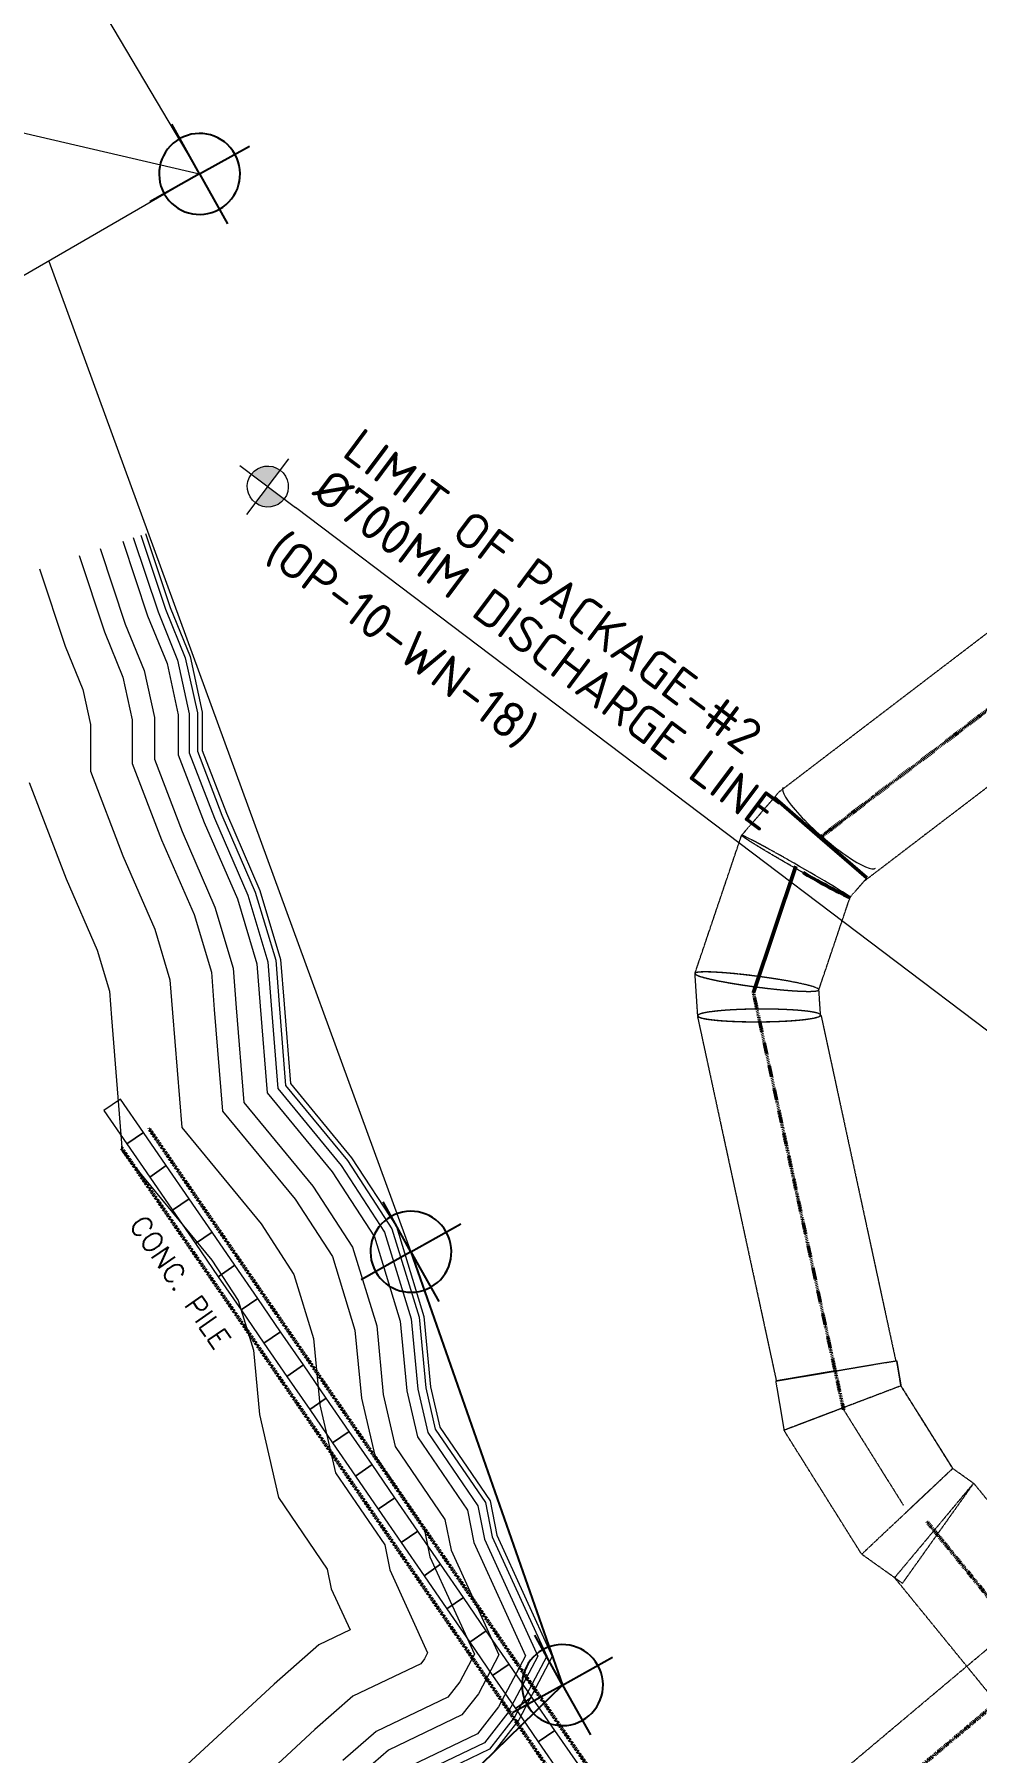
# Model space of a CAD drawing. Header units: inches. Extents: x 0 to 235202, y 0 to 361577.
# Drawn here: x 82912 to 96933, y 283147 to 308712 of the extents above; entities that cross this region are included whole.
import ezdxf

# ---------------------------------------------------------------- set-up
doc = ezdxf.new("R2010")
doc.units = ezdxf.units.IN
doc.header["$MEASUREMENT"] = 0
doc.linetypes.add('HIDDEN', pattern=[0.375, 0.25, -0.125])
doc.linetypes.add('PHANTOM2', pattern=[1.25, 0.625, -0.125, 0.125, -0.125, 0.125, -0.125])
doc.layers.add('DIM', color=251, linetype='Continuous', lineweight=0)
doc.layers.add('hid', color=8, linetype='HIDDEN', lineweight=0)
doc.layers.add('EDGE OF CHANNEL', color=240, linetype='Continuous')
doc.layers.add('PV-13AEE3', color=7, linetype='Continuous')
doc.styles.add('ISO', font='isocpeur.ttf')
doc.styles.add('SIMPLEX', font='simplex.shx')
doc.styles.get("Standard").update_dxf_attribs({"font": 'arial.ttf'})
doc.linetypes.add('FENCE_LINE', pattern='A,0.5,-0.1,["X",Standard,S=0.1,R=0,X=-0.02,Y=-0.05],-0.1', length=0.7)

msp = doc.modelspace()

# ---------------------------------------------------------------- hatches: boundary and pattern name
at = {"layer": 'DIM'}
h = msp.add_hatch(color=8, dxfattribs=at)
edge = h.paths.add_edge_path()
edge.add_line((86630, 301800), (86386, 301984))
edge.add_line((86386, 301984), (86202, 301741))
edge.add_ellipse((86386, 301984), major_axis=(184, 244), ratio=1, start_angle=179.9981, end_angle=269.9981)
edge = h.paths.add_edge_path()
edge.add_ellipse((86386, 301984), major_axis=(184, 244), ratio=1, start_angle=0.0038, end_angle=90.0038)
edge.add_line((86142, 302169), (86386, 301984))
edge.add_line((86386, 301984), (86570, 302228))

# ---------------------------------------------------------------- linework, layer by layer
at = {"color": 8, "extrusion": (-2.00606e-06, 4.08641e-06, 1)}
for p, q in [((85371, 306635, 0), (84956, 307377, 0)), ((85371, 306635, 0), (84956, 307377, 0)), ((85371, 306635, 0), (86113, 307050, 0)), ((85371, 306635, 0), (86113, 307050, 0)), ((85371, 306635, 0), (84629, 306221, 0)), ((85371, 306635, 0), (84629, 306221, 0)), ((85371, 306635, 0), (85785, 305893, 0)), ((85371, 306635, 0), (85785, 305893, 0)), ((88516, 290599, 0), (88101, 291340, 0)), ((88516, 290599, 0), (88101, 291340, 0)), ((88516, 290599, 0), (89257, 291013, 0)), ((88516, 290599, 0), (89257, 291013, 0)), ((88516, 290599, 0), (87774, 290184, 0)), ((88516, 290599, 0), (87774, 290184, 0)), ((88516, 290599, 0), (88930, 289857, 0)), ((88516, 290599, 0), (88930, 289857, 0)), ((90771, 284152, 0), (90357, 284894, 0)), ((90771, 284152, 0), (90357, 284894, 0)), ((90771, 284152, 0), (91513, 284566, 0)), ((90771, 284152, 0), (91513, 284566, 0)), ((90771, 284152, 0), (90029, 283738, 0)), ((90771, 284152, 0), (90029, 283738, 0)), ((90771, 284152, 0), (91186, 283410, 0)), ((90771, 284152, 0), (91186, 283410, 0))]:
    msp.add_line(p, q, dxfattribs=at)
for centre, start_param, end_param in [((85371, 306635, 0), 3.141598, 9.424783), ((85371, 306635, 0), 3.141598, 9.424783), ((88516, 290599, 0), 3.141595, 9.42478), ((88516, 290599, 0), 3.141595, 9.42478), ((90771, 284152, 0), 3.141595, 9.42478), ((90771, 284152, 0), 3.141595, 9.42478)]:
    msp.add_ellipse(centre, major_axis=(526, 294, 0), ratio=1, start_param=start_param, end_param=end_param, dxfattribs=at)
at = {"layer": 'DIM', "color": 8, "linetype": 'FENCE_LINE', "ltscale": 20}
for p, q in [((82250, 311889, 0), (85371, 306635, 0)), ((85371, 306635, 0), (79919, 303486, 0))]:
    msp.add_line(p, q, dxfattribs=at)
at = {"layer": 'DIM', "color": 8, "linetype": 'FENCE_LINE', "ltscale": 20, "extrusion": (-2.00606e-06, 4.08641e-06, 1)}
for p, q in [((76670, 308662, 0), (85371, 306635, 0)), ((83126, 305339, 0), (88516, 290599, 0))]:
    msp.add_line(p, q, dxfattribs=at)
at = {"layer": 'DIM', "color": 8, "linetype": 'HIDDEN', "ltscale": 10}
for p, q in [((94000, 297447), (106699, 307136)), ((95258, 296113), (107904, 305761)), ((93436, 296795), (94000, 297447)), ((93436, 296795), (93921, 297356)), ((92742, 294740), (93436, 296795)), ((93435, 296795), (93435, 296795)), ((93436, 296795), (93436, 296795)), ((95050, 295872), (95300, 296161)), ((95050, 295872), (95258, 296113)), ((94586, 294498), (95050, 295872)), ((95050, 295872), (95050, 295872)), ((95050, 295872), (95050, 295872)), ((92784, 294110), (92743, 294738)), ((92784, 294110), (92743, 294738)), ((92749, 294728), (92745, 294731)), ((92749, 294728), (92745, 294731)), ((92753, 294725), (92749, 294728)), ((92752, 294725), (92749, 294728)), ((93557, 294712), (93556, 294712)), ((93557, 294712), (93556, 294712)), ((93771, 294525), (93772, 294525)), ((93771, 294525), (93772, 294525)), ((94611, 294121), (94586, 294499)), ((94611, 294121), (94586, 294499)), ((94586, 294497), (94586, 294498)), ((94586, 294497), (94586, 294498)), ((92779, 294102), (93953, 288676)), ((92791, 294100), (92790, 294100)), ((92791, 294100), (92791, 294100)), ((93590, 294209), (93590, 294209)), ((93805, 294022), (93805, 294022)), ((93805, 294022), (93805, 294022)), ((94611, 294121), (94611, 294121)), ((94611, 294121), (94611, 294121)), ((94617, 294120), (95492, 290073)), ((95492, 290073), (95730, 288975)), ((93944, 288676), (95342, 288912)), ((95342, 288912), (95744, 288979)), ((95807, 288604), (95744, 288979)), ((95744, 288979), (95807, 288604)), ((95744, 288979), (95807, 288604)), ((94843, 288828), (93944, 288676)), ((93944, 288676), (94067, 287943)), ((95807, 288604), (94067, 287943)), ((95807, 288604), (94937, 288274)), ((95807, 288604), (94937, 288274)), ((96577, 287375), (95807, 288604)), ((95807, 288604), (96577, 287375)), ((95807, 288604), (95982, 288324)), ((94937, 288273), (94067, 287943)), ((94937, 288273), (94067, 287943)), ((94954, 288248), (95842, 286829)), ((96049, 288217), (96577, 287375)), ((95021, 286421), (94067, 287943)), ((96577, 287374), (95223, 286099)), ((96245, 287062), (96577, 287375)), ((96245, 287062), (96577, 287375)), ((96887, 287154), (96577, 287375)), ((95713, 285750), (96889, 287156)), ((96887, 287154), (95829, 285668)), ((96889, 287156), (101943, 280954)), ((96245, 287062), (95900, 286737)), ((96245, 287062), (95900, 286737)), ((99088, 286366), (83511, 273273)), ((95222, 286100), (95021, 286421)), ((95713, 285750), (95223, 286099)), ((95711, 285751), (100547, 279817)), ((95713, 285750), (95829, 285668))]:
    msp.add_line(p, q, dxfattribs=at)
at = {"layer": 'DIM', "color": 8, "linetype": 'FENCE_LINE', "ltscale": 20, "extrusion": (-4.54361e-06, 7.86582e-06, 1)}
msp.add_line((85371, 306635, 0), (79919, 303486, 0), dxfattribs=at)
at = {"layer": 'DIM', "color": 8, "linetype": 'PHANTOM2', "lineweight": 50, "ltscale": 20}
for p, q in [((94630, 296781), (107252, 306411)), ((93611, 294458), (94954, 288248)), ((96191, 286587), (112348, 266762)), ((99538, 285831), (83171, 272073))]:
    msp.add_line(p, q, dxfattribs=at)
at = {"layer": 'DIM', "color": 8}
for p, q in [((85972, 302298), (86800, 301671)), ((86073, 301570), (86699, 302399)), ((94611, 296758), (94611, 296759)), ((94611, 296758), (94611, 296759)), ((94135, 296427), (94135, 296427)), ((94136, 296427), (94136, 296427))]:
    msp.add_line(p, q, dxfattribs=at)
at = {"layer": 'DIM', "color": 8, "linetype": 'Continuous'}
for p, q in [((99549, 292026), (86800, 301671)), ((84227, 301173), (84598, 300062)), ((84383, 301225), (84752, 300119)), ((84497, 301263), (84865, 300161)), ((84567, 301286), (84934, 300186)), ((83579, 300957), (83956, 299825)), ((83890, 301061), (84264, 299939)), ((82987, 300760), (83370, 299609)), ((84865, 300161), (85158, 299437)), ((84934, 300186), (85228, 299458)), ((84264, 299939), (84545, 299247)), ((84598, 300062), (84886, 299352)), ((84752, 300119), (85043, 299401)), ((83956, 299825), (84230, 299149)), ((83370, 299609), (83632, 298964)), ((85043, 299401), (85217, 298605)), ((85158, 299437), (85338, 298618)), ((85228, 299458), (85411, 298626)), ((84230, 299149), (84369, 298513)), ((84545, 299247), (84698, 298549)), ((84886, 299352), (85053, 298587)), ((83632, 298964), (83746, 298446)), ((85217, 298605), (85217, 298023)), ((85338, 298618), (85338, 298045)), ((85411, 298626), (85411, 298059)), ((83746, 298446), (83746, 297750)), ((84369, 298513), (84369, 297866)), ((84698, 298549), (84698, 297927)), ((85053, 298587), (85053, 297992)), ((84369, 297866), (84806, 296728)), ((84698, 297927), (85110, 296853)), ((85053, 297992), (85439, 296987)), ((85217, 298023), (85591, 297049)), ((85338, 298045), (85702, 297095)), ((85411, 298059), (85770, 297123)), ((82837, 297582), (83387, 296148)), ((83746, 297750), (84229, 296492)), ((85702, 297095), (86200, 295948)), ((85770, 297123), (86269, 295974)), ((85110, 296853), (85599, 295728)), ((85439, 296987), (85933, 295851)), ((85591, 297049), (86087, 295907)), ((84806, 296728), (85289, 295615)), ((84229, 296492), (84703, 295401)), ((83387, 296148), (83848, 295088)), ((85933, 295851), (86223, 294884)), ((86087, 295907), (86385, 294914)), ((86200, 295948), (86504, 294936)), ((86269, 295974), (86576, 294949)), ((85289, 295615), (85546, 294758)), ((85599, 295728), (85871, 294818)), ((84703, 295401), (84930, 294643)), ((83848, 295088), (84031, 294476)), ((85871, 294818), (85917, 294228)), ((86223, 294884), (86271, 294255)), ((86385, 294914), (86435, 294268)), ((86504, 294936), (86554, 294278)), ((86576, 294949), (86628, 294283)), ((84930, 294643), (84968, 294153)), ((85546, 294758), (85589, 294202)), ((84031, 294476), (84061, 294082)), ((86271, 294255), (86374, 292962)), ((86435, 294268), (86534, 293027)), ((86554, 294278), (86651, 293074)), ((86628, 294283), (86722, 293103)), ((84061, 294082), (84221, 292090)), ((84968, 294153), (85104, 292448)), ((85589, 294202), (85710, 292693)), ((85917, 294228), (86029, 292822)), ((86534, 293027), (87476, 291885)), ((86651, 293074), (87573, 291956)), ((86722, 293103), (87633, 291999)), ((86029, 292822), (87057, 291577)), ((86374, 292962), (87344, 291787)), ((85710, 292693), (86792, 291382)), ((85104, 292448), (86288, 291013)), ((84221, 292090), (85554, 290474)), ((87573, 291956), (88231, 290943)), ((87633, 291999), (88299, 290974)), ((87344, 291787), (87971, 290821)), ((87476, 291885), (88121, 290891)), ((87057, 291577), (87646, 290669)), ((86792, 291382), (87346, 290529)), ((86288, 291013), (86775, 290262)), ((88231, 290943), (88637, 289624)), ((88299, 290974), (88709, 289638)), ((87646, 290669), (88006, 289498)), ((87971, 290821), (88357, 289568)), ((88121, 290891), (88518, 289600)), ((85554, 290474), (85944, 289874)), ((87346, 290529), (87682, 289434)), ((86775, 290262), (87068, 289311)), ((85944, 289874), (86172, 289133)), ((87682, 289434), (87779, 288421)), ((88006, 289498), (88104, 288474)), ((88357, 289568), (88455, 288531)), ((88518, 289600), (88618, 288557)), ((88637, 289624), (88736, 288577)), ((88709, 289638), (88809, 288588)), ((87068, 289311), (87162, 288321)), ((86172, 289133), (86263, 288176)), ((87779, 288421), (87976, 287566)), ((88104, 288474), (88282, 287700)), ((88455, 288531), (88613, 287845)), ((88618, 288557), (88766, 287912)), ((88736, 288577), (88878, 287961)), ((88809, 288588), (88947, 287991)), ((86263, 288176), (86547, 286941)), ((87162, 288321), (87395, 287312)), ((88766, 287912), (89511, 286819)), ((88878, 287961), (89624, 286867)), ((88947, 287991), (89693, 286896)), ((88282, 287700), (89022, 286614)), ((88613, 287845), (89356, 286754)), ((87976, 287566), (88713, 286484)), ((87395, 287312), (88126, 286238)), ((86547, 286941), (87271, 285879)), ((89624, 286867), (89725, 286360)), ((89693, 286896), (89795, 286383)), ((89022, 286614), (89112, 286162)), ((89356, 286754), (89453, 286272)), ((89511, 286819), (89610, 286323)), ((88713, 286484), (88797, 286060)), ((89610, 286323), (90404, 284585)), ((89725, 286360), (90537, 284581)), ((89795, 286383), (90619, 284578)), ((88126, 286238), (88200, 285867)), ((89112, 286162), (89825, 284601)), ((89453, 286272), (90221, 284590)), ((87271, 285879), (87330, 285585)), ((88200, 285867), (88764, 284632)), ((88797, 286060), (89459, 284612)), ((87330, 285585), (87609, 284974)), ((87609, 284974), (87146, 284753)), ((87146, 284753), (86478, 284168)), ((88716, 284542), (88661, 284471)), ((88764, 284632), (88716, 284542)), ((89459, 284612), (89242, 284202)), ((89825, 284601), (89519, 284023)), ((90221, 284590), (89819, 283830)), ((90404, 284585), (89957, 283740)), ((90537, 284581), (90058, 283675)), ((90619, 284578), (90120, 283635)), ((88661, 284471), (87651, 283987)), ((86478, 284168), (84796, 282609)), ((89242, 284202), (89063, 283972)), ((89519, 284023), (89275, 283709)), ((87651, 283987), (87087, 283493)), ((89063, 283972), (87998, 283462)), ((89819, 283830), (89504, 283425)), ((89275, 283709), (88180, 283185)), ((89957, 283740), (89610, 283293)), ((90058, 283675), (89687, 283197)), ((90120, 283635), (89735, 283138)), ((87087, 283493), (85536, 282055)), ((87998, 283462), (87504, 283030)), ((89504, 283425), (88378, 282885)), ((89610, 283293), (88469, 282747)), ((88180, 283185), (87724, 282785)), ((89687, 283197), (88535, 282646))]:
    msp.add_line(p, q, dxfattribs=at)
at = {"layer": 'DIM', "color": 8, "lineweight": 50}
for p, q in [((93921, 297356), (94611, 296759)), ((93921, 297356), (94611, 296759)), ((94611, 296758), (95300, 296161)), ((94611, 296758), (95300, 296161)), ((93611, 294458), (94245, 296338)), ((94351, 296240), (94351, 296240)), ((94351, 296240), (94351, 296240))]:
    msp.add_line(p, q, dxfattribs=at)
at = {"layer": 'DIM', "color": 8, "linetype": 'HIDDEN', "lineweight": 50, "ltscale": 20}
for p, q in [((84618, 292432), (102413, 266571)), ((84206, 292148), (102001, 266287))]:
    msp.add_line(p, q, dxfattribs=at)
at = {"layer": 'DIM', "color": 8}
msp.add_ellipse((86386, 301984), major_axis=(184, 244), ratio=1, start_param=4.712383, end_param=10.995568, dxfattribs=at)
at = {"layer": 'DIM', "color": 8, "linetype": 'Continuous'}
msp.add_ellipse((94740, 296907), major_axis=(-688, 599), ratio=0.183731, start_param=0, end_param=3.141593, dxfattribs=at)
at = {"layer": 'DIM', "color": 8, "linetype": 'HIDDEN', "ltscale": 10}
for centre, major_axis, ratio, start_param, end_param in [((94243, 296334), (-807, 461), 0.029946, -1.419831, 0.150966), ((94243, 296334), (-807, 461), 0.029948, -1.419819, 0.005883), ((94243, 296334), (-807, 461), 0.029948, -1.419819, 0.005883), ((94243, 296334), (-807, 461), 0.029948, 0.005883, 0.150977), ((94242, 296334), (-807, 461), 0.029948, 0.005883, 0.150977), ((94243, 296333), (-807, 461), 0.02995, 3.146128, 3.292583), ((94243, 296333), (-807, 461), 0.029948, 3.147476, 3.29257), ((93664, 294619), (-922, 121), 0.085164, -1.44255, 0.051959), ((93664, 294619), (-922, 121), 0.085164, -1.44255, 0.051959), ((93664, 294618), (-922, 121), 0.085161, -1.442556, 0.016867), ((93664, 294618), (-922, 121), 0.085161, -1.442556, 0.016867), ((93664, 294618), (-922, 121), 0.085161, 0.016867, 0.12824), ((93664, 294619), (-922, 121), 0.085164, 0.051959, 0.093055), ((93664, 294618), (-922, 121), 0.085161, 0.016867, 0.12824), ((93664, 294619), (-922, 121), 0.085164, 0.051959, 0.093055), ((92904, 292366), (-159, 2366), 0.042718, -0.042321, -0.007129), ((92903, 292366), (-159, 2366), 0.042718, -0.042321, -0.007129), ((92903, 292366), (-159, 2366), 0.042718, -0.077514, -0.04254), ((92904, 292366), (-159, 2366), 0.042718, -0.077514, -0.04254), ((93664, 294618), (-922, 121), 0.085161, 0.12846, 1.699037), ((93664, 294619), (-922, 121), 0.085164, 0.163439, 1.699043), ((93665, 294618), (-922, 121), 0.085167, 4.304062, 4.840639), ((93665, 294618), (-922, 121), 0.085164, 4.304058, 4.840622), ((93665, 294618), (-922, 121), 0.085167, 4.304062, 4.840639), ((93664, 294618), (-922, 121), 0.085164, 4.304058, 4.840622), ((93665, 294618), (-922, 121), 0.085167, 1.699046, 2.235623), ((93665, 294618), (-922, 121), 0.085164, 1.699056, 2.23562), ((93664, 294618), (-922, 121), 0.085167, 1.699046, 2.235623), ((93664, 294618), (-922, 121), 0.085164, 1.699056, 2.23562), ((93665, 294618), (-922, 121), 0.085164, 3.270058, 4.304058), ((93665, 294618), (-922, 121), 0.085167, 3.270062, 4.304062), ((93665, 294618), (-922, 121), 0.085164, 3.270058, 4.304058), ((93665, 294618), (-922, 121), 0.085167, 3.270062, 4.304062), ((93665, 294618), (-922, 121), 0.085164, 3.153476, 3.269839), ((93665, 294618), (-922, 121), 0.085167, 3.158429, 3.269842), ((93665, 294618), (-922, 121), 0.085164, 2.23562, 3.153476), ((93665, 294618), (-922, 121), 0.085167, 2.235623, 3.158429), ((93664, 294618), (-922, 121), 0.085164, 2.23562, 3.153476), ((93664, 294618), (-922, 121), 0.085167, 2.235623, 3.158429), ((93697, 294115), (-914, -5), 0.10343, -1.433939, 0.02509), ((93697, 294115), (-914, -5), 0.10343, -1.433939, 0.02509), ((93710, 294116), (-926, -5), 0.10213, -0.017687, 0.116062), ((93710, 294116), (-926, -5), 0.10213, -0.017687, 0.116062), ((93697, 294115), (-914, -5), 0.10343, 0.02509, 0.117601), ((93697, 294116), (-914, -5), 0.10343, 0.02509, 0.117601), ((93710, 294116), (-926, -5), 0.10213, -1.428199, -0.017687), ((93710, 294116), (-926, -5), 0.10213, -1.428199, -0.017687), ((93697, 294115), (-914, -5), 0.10343, 0.11782, 1.688397), ((93697, 294116), (-914, -5), 0.10343, 0.11782, 1.688397), ((93710, 294116), (-926, -5), 0.10213, 0.116062, 1.660324), ((93710, 294116), (-926, -5), 0.10213, 0.116062, 1.660324), ((93697, 294115), (-914, -5), 0.10343, -1.446775, -1.433939), ((93697, 294116), (-914, -5), 0.10343, -1.446775, -1.433939), ((93686, 294115), (-926, -5), 0.10213, 3.403166, 4.828451), ((93686, 294115), (-926, -5), 0.10213, 3.403166, 4.828451), ((93697, 294115), (-914, -5), 0.10343, -1.453196, -1.446775), ((93697, 294115), (-914, -5), 0.103433, 3.419617, 4.829992), ((93697, 294115), (-914, -5), 0.103433, 3.419617, 4.829992), ((93686, 294115), (-926, -5), 0.10213, 1.686859, 3.112145), ((93685, 294115), (-926, -5), 0.10213, 1.686859, 3.112145), ((93697, 294115), (-914, -5), 0.103433, 1.6884, 3.150794), ((93697, 294116), (-914, -5), 0.103433, 1.6884, 3.150794), ((93697, 294115), (-914, -5), 0.103433, 3.403381, 3.419617), ((93697, 294116), (-914, -5), 0.103433, 3.403381, 3.419617), ((93696, 294177), (-915, 57), 0.094923, 3.265716, 3.411008), ((93697, 294115), (-914, -5), 0.103433, 3.259415, 3.403381), ((93696, 294177), (-915, 57), 0.094923, 3.265716, 3.411008), ((93697, 294115), (-914, -5), 0.103433, 3.259415, 3.403381), ((93696, 294177), (-915, 57), 0.094923, 3.131748, 3.265497), ((93697, 294115), (-914, -5), 0.103433, 3.150794, 3.259196), ((93696, 294177), (-915, 57), 0.094923, 3.131748, 3.265497), ((93697, 294115), (-914, -5), 0.103433, 3.150794, 3.259196), ((93696, 294177), (-915, 57), 0.094923, 3.119987, 3.131748), ((93696, 294177), (-915, 57), 0.094923, 3.119987, 3.131748)]:
    msp.add_ellipse(centre, major_axis=major_axis, ratio=ratio, start_param=start_param, end_param=end_param, dxfattribs=at)
at = {"layer": 'DIM', "color": 8, "lineweight": 50}
for ratio, start_param, end_param in [(0.02995, 1.721786, 3.146128), (0.029948, 1.721773, 3.147476), (0.02995, 1.721786, 3.146128), (0.029948, 1.721773, 3.147476)]:
    msp.add_ellipse((94243, 296333), major_axis=(-807, 461), ratio=ratio, start_param=start_param, end_param=end_param, dxfattribs=at)
at = {"layer": 'DIM', "color": 8, "linetype": 'HIDDEN', "ltscale": 10}
for points, knots in [([(94350, 296240), (94343, 296243), (94337, 296247), (94324, 296254), (94318, 296258), (94299, 296268), (94286, 296276), (94260, 296291), (94247, 296298), (94221, 296313), (94208, 296321), (94181, 296336), (94168, 296343), (94141, 296359), (94128, 296366), (94102, 296382), (94088, 296389), (94062, 296405), (94049, 296412), (94023, 296427), (94010, 296435), (93985, 296450), (93972, 296457), (93947, 296472), (93934, 296479), (93910, 296494), (93898, 296501), (93874, 296515), (93862, 296522), (93839, 296536), (93828, 296543), (93805, 296556), (93794, 296562), (93773, 296575), (93763, 296581), (93743, 296593), (93733, 296599), (93713, 296611), (93703, 296617), (93684, 296629), (93675, 296634), (93657, 296646), (93648, 296651), (93630, 296662), (93621, 296667), (93605, 296678), (93597, 296683), (93581, 296693), (93573, 296698), (93559, 296707), (93552, 296711), (93538, 296720), (93532, 296724), (93519, 296732), (93513, 296736), (93502, 296743), (93497, 296747), (93487, 296754), (93482, 296757), (93474, 296763), (93470, 296765), (93463, 296771), (93459, 296773), (93453, 296778), (93451, 296780), (93446, 296783), (93444, 296785), (93442, 296786)], [0, 0, 0, 0, 21.80844, 21.80844, 43.61688, 43.61688, 87.233761, 87.233761, 130.850641, 130.850641, 174.467521, 174.467521, 218.084402, 218.084402, 261.701282, 261.701282, 305.318162, 305.318162, 348.935043, 348.935043, 392.551923, 392.551923, 436.168803, 436.168803, 479.785684, 479.785684, 523.402564, 523.402564, 567.019444, 567.019444, 610.636325, 610.636325, 654.253205, 654.253205, 697.870085, 697.870085, 740.995976, 740.995976, 784.121867, 784.121867, 827.247758, 827.247758, 870.373649, 870.373649, 913.49954, 913.49954, 956.625431, 956.625431, 999.751322, 999.751322, 1042.877213, 1042.877213, 1086.003104, 1086.003104, 1129.128995, 1129.128995, 1172.254886, 1172.254886, 1215.380777, 1215.380777, 1258.506668, 1258.506668, 1301.632558, 1301.632558, 1344.758449, 1344.758449, 1387.684469, 1387.684469, 1387.684469, 1387.684469]), ([(94350, 296240), (94344, 296243), (94337, 296247), (94325, 296254), (94318, 296258), (94299, 296269), (94286, 296276), (94260, 296291), (94247, 296298), (94220, 296313), (94207, 296321), (94181, 296336), (94167, 296344), (94141, 296359), (94127, 296367), (94101, 296382), (94087, 296390), (94061, 296405), (94048, 296413), (94022, 296428), (94009, 296436), (93983, 296451), (93970, 296458), (93945, 296473), (93933, 296480), (93908, 296495), (93896, 296502), (93872, 296516), (93860, 296523), (93837, 296537), (93826, 296544), (93803, 296557), (93792, 296564), (93771, 296576), (93761, 296583), (93741, 296595), (93731, 296601), (93711, 296613), (93702, 296618), (93683, 296630), (93673, 296636), (93655, 296647), (93646, 296652), (93629, 296663), (93620, 296668), (93604, 296679), (93596, 296684), (93580, 296693), (93573, 296698), (93558, 296707), (93551, 296712), (93538, 296720), (93531, 296725), (93519, 296733), (93513, 296736), (93502, 296744), (93497, 296747), (93487, 296754), (93482, 296757), (93474, 296763), (93470, 296766), (93463, 296771), (93460, 296773), (93454, 296778), (93451, 296780), (93446, 296783), (93444, 296785), (93443, 296786)], [0, 0, 0, 0, 21.918488, 21.918488, 43.836977, 43.836977, 87.673954, 87.673954, 131.510931, 131.510931, 175.347907, 175.347907, 219.184884, 219.184884, 263.021861, 263.021861, 306.858838, 306.858838, 350.695815, 350.695815, 394.532792, 394.532792, 438.369768, 438.369768, 482.206745, 482.206745, 526.043722, 526.043722, 569.880699, 569.880699, 613.717676, 613.717676, 657.554653, 657.554653, 701.391629, 701.391629, 744.297255, 744.297255, 787.20288, 787.20288, 830.108505, 830.108505, 873.014131, 873.014131, 915.919756, 915.919756, 958.825382, 958.825382, 1001.731007, 1001.731007, 1044.636632, 1044.636632, 1087.542258, 1087.542258, 1130.447883, 1130.447883, 1173.353508, 1173.353508, 1216.259134, 1216.259134, 1259.164759, 1259.164759, 1302.070385, 1302.070385, 1344.97601, 1344.97601, 1387.681764, 1387.681764, 1387.681764, 1387.681764])]:
    msp.add_open_spline(points, degree=3, knots=knots, dxfattribs=at)
at = {"layer": 'EDGE OF CHANNEL', "color": 8, "extrusion": (-2.00606e-06, 4.08641e-06, 1)}
for p, q in [((88516, 290599, 0), (90771, 284152, 0)), ((90771, 284152, 0), (86623, 280115, 0))]:
    msp.add_line(p, q, dxfattribs=at)
at = {"layer": 'hid', "color": 8, "linetype": 'Continuous'}
for p, q in [((84195, 292869), (83948, 292699)), ((84535, 292375), (84195, 292869)), ((83948, 292699), (84288, 292205)), ((84288, 292205), (84535, 292375)), ((84535, 292375), (84288, 292205)), ((84288, 292205), (84628, 291711)), ((84875, 291881), (84535, 292375)), ((84628, 291711), (84875, 291881)), ((84875, 291881), (84628, 291711)), ((84628, 291711), (84968, 291216)), ((85216, 291387), (84875, 291881)), ((84968, 291216), (85216, 291387)), ((85216, 291387), (84968, 291216)), ((84968, 291216), (85309, 290722)), ((85556, 290892), (85216, 291387)), ((85309, 290722), (85556, 290892)), ((85556, 290892), (85309, 290722)), ((85309, 290722), (85649, 290228)), ((85896, 290398), (85556, 290892)), ((85649, 290228), (85896, 290398)), ((85896, 290398), (85649, 290228)), ((85649, 290228), (85989, 289734)), ((86236, 289904), (85896, 290398)), ((85989, 289734), (86236, 289904)), ((86236, 289904), (85989, 289734)), ((86576, 289409), (86236, 289904)), ((85989, 289734), (86329, 289239)), ((86329, 289239), (86576, 289409)), ((86576, 289409), (86329, 289239)), ((86916, 288915), (86576, 289409)), ((86329, 289239), (86669, 288745)), ((86669, 288745), (86916, 288915)), ((86916, 288915), (86669, 288745)), ((87256, 288421), (86916, 288915)), ((86669, 288745), (87009, 288251)), ((87009, 288251), (87256, 288421)), ((87256, 288421), (87009, 288251)), ((87596, 287926), (87256, 288421)), ((87009, 288251), (87349, 287756)), ((87349, 287756), (87596, 287926)), ((87596, 287926), (87349, 287756)), ((87937, 287432), (87596, 287926)), ((87349, 287756), (87689, 287262)), ((87689, 287262), (87937, 287432)), ((87937, 287432), (87689, 287262)), ((88277, 286938), (87937, 287432)), ((87689, 287262), (88029, 286768)), ((88029, 286768), (88277, 286938)), ((88277, 286938), (88029, 286768)), ((88617, 286444), (88277, 286938)), ((88029, 286768), (88370, 286274)), ((88370, 286274), (88617, 286444)), ((88617, 286444), (88370, 286274)), ((88957, 285949), (88617, 286444)), ((88370, 286274), (88710, 285779)), ((88710, 285779), (88957, 285949)), ((88957, 285949), (88710, 285779)), ((89297, 285455), (88957, 285949)), ((88710, 285779), (89050, 285285)), ((89050, 285285), (89297, 285455)), ((89297, 285455), (89050, 285285)), ((89637, 284961), (89297, 285455)), ((89050, 285285), (89390, 284791)), ((89390, 284791), (89637, 284961)), ((89637, 284961), (89390, 284791)), ((89390, 284791), (89730, 284296)), ((89977, 284466), (89637, 284961)), ((89730, 284296), (89977, 284466)), ((89977, 284466), (89730, 284296)), ((89730, 284296), (90070, 283802)), ((90317, 283972), (89977, 284466)), ((90070, 283802), (90317, 283972)), ((90317, 283972), (90070, 283802)), ((90070, 283802), (90410, 283308)), ((90657, 283478), (90317, 283972)), ((90410, 283308), (90657, 283478)), ((90657, 283478), (90410, 283308)), ((90410, 283308), (90750, 282814)), ((90998, 282984), (90657, 283478))]:
    msp.add_line(p, q, dxfattribs=at)
for ratio, start_param, end_param in [(0.02995, 3.292802, 4.863379), (0.029948, 3.292789, 4.863366), (0.02995, 3.292802, 4.863379)]:
    msp.add_ellipse((94243, 296333), major_axis=(-807, 461), ratio=ratio, start_param=start_param, end_param=end_param, dxfattribs=at)
at = {"layer": 'PV-13AEE3', "color": 8}
for ratio, start_param, end_param in [(0.02995, 3.146128, 3.292583), (0.029948, 3.147476, 3.29257)]:
    msp.add_ellipse((95468, 297417), major_axis=(-698, 614), ratio=ratio, start_param=start_param, end_param=end_param, dxfattribs=at)

# ---------------------------------------------------------------- texts
at = {"color": 8, "style": 'ISO'}
for s, p in [('LIMIT OF PACKAGE-#2', (87467, 302453)), ('%%C700MM DISCHARGE LINE', (87013, 301853)), ('(OP-10-WN-18)', (86306, 300919))]:
    msp.add_text(s, height=536.62, rotation=323.2436, dxfattribs=at).set_placement(p)
at = {"layer": 'hid', "color": 8, "style": 'SIMPLEX'}
msp.add_text('CONC. PILE', height=300, rotation=304.5316, dxfattribs=at).set_placement((84313, 291000))

doc.saveas('drawing.dxf')
